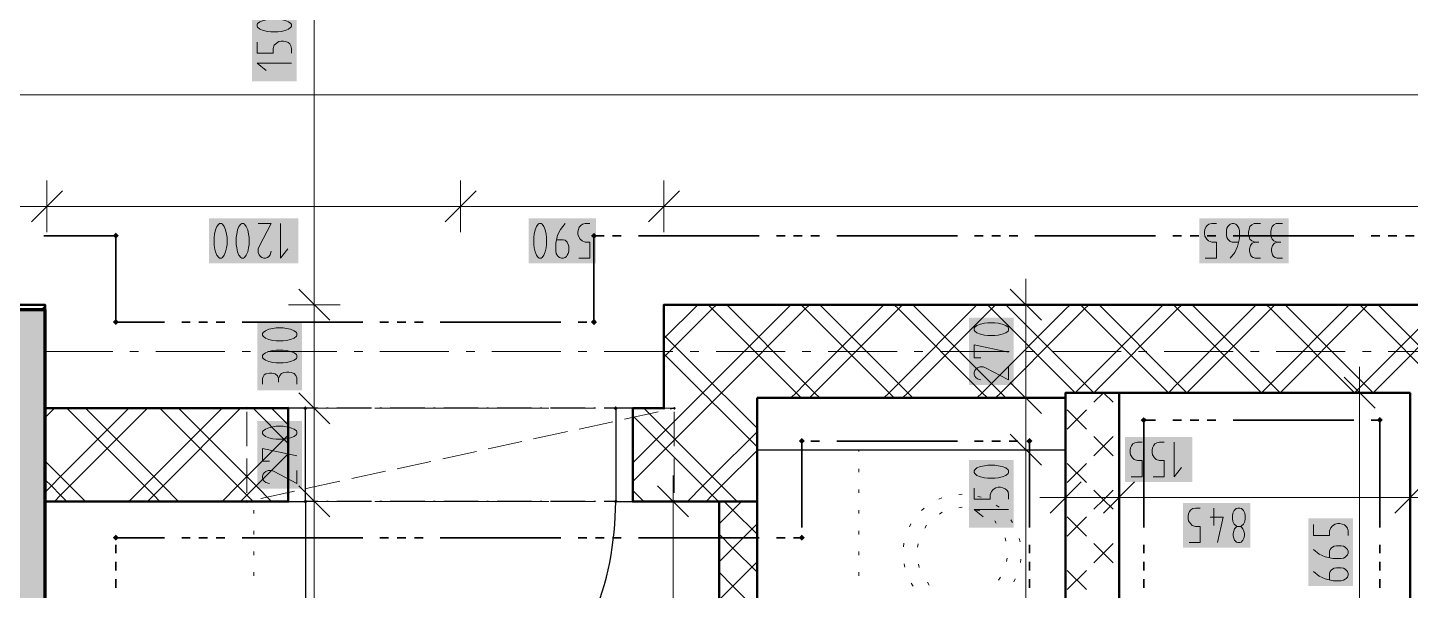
# Model space of a CAD drawing. Header units: millimetres. Extents: x 0 to 594, y 0 to 420.
# Drawn here: x 415.94 to 457.05, y 219.84 to 236.55 of the extents above; entities that cross this region are included whole.
import ezdxf

# ---------------------------------------------------------------- set-up
doc = ezdxf.new("R2010")
doc.units = ezdxf.units.MM
doc.header["$LTSCALE"] = 8
for name, color, linetype in [('PDF_Dvere', 7, 'Continuous'), ('PDF_Instalacni prizdivka do 1m', 7, 'Continuous'), ('PDF_Koty delkove', 7, 'Continuous'), ('PDF_Nabytek', 7, 'Continuous'), ('PDF_Osy hlavni', 7, 'Continuous'), ('PDF_Pozarni useky', 7, 'Continuous'), ('PDF_Preklady', 7, 'Continuous'), ('PDF_Pricky CP', 7, 'Continuous'), ('PDF_Pricky zdene', 7, 'Continuous'), ('PDF_Sanita', 7, 'Continuous'), ('PDF_Steny akusticke', 7, 'Continuous'), ('PDF_Steny obvodove nosne', 7, 'Continuous')]:
    doc.layers.add(name, color=color, linetype=linetype)

msp = doc.modelspace()

# ---------------------------------------------------------------- linework, layer by layer
at = {"layer": 'PDF_Dvere', "lineweight": 25}
for points in [[(424.2, 225.25), (423.688, 225.25), (423.688, 222.482), (424.2, 222.482)], [(433.938, 225.25), (433.425, 225.25), (433.425, 222.482), (433.938, 222.482)]]:
    msp.add_lwpolyline(points, close=True, dxfattribs=at)
for points in [[(424.571, 225.25), (424.2, 225.25)], [(424.878, 225.25), (424.827, 225.25)], [(426.16, 225.25), (425.135, 225.25)], [(426.467, 225.25), (426.416, 225.25)], [(427.748, 225.25), (426.723, 225.25)], [(428.056, 225.25), (428.005, 225.25)], [(429.337, 225.25), (428.312, 225.25)], [(429.645, 225.25), (429.593, 225.25)], [(430.926, 225.25), (429.901, 225.25)], [(431.233, 225.25), (431.182, 225.25)], [(432.515, 225.25), (431.49, 225.25)], [(432.822, 225.25), (432.771, 225.25)], [(433.425, 225.25), (433.078, 225.25)], [(424.878, 222.482), (424.827, 222.482)], [(426.16, 222.482), (425.135, 222.482)], [(426.467, 222.482), (426.416, 222.482)], [(427.748, 222.482), (426.723, 222.482)], [(428.056, 222.482), (428.005, 222.482)], [(429.337, 222.482), (428.312, 222.482)], [(429.645, 222.482), (429.593, 222.482)], [(430.926, 222.482), (429.901, 222.482)], [(431.233, 222.482), (431.182, 222.482)], [(432.515, 222.482), (431.49, 222.482)], [(432.822, 222.482), (432.771, 222.482)]]:
    msp.add_lwpolyline(points, dxfattribs=at)
msp.add_lwpolyline([(424.571, 222.482), (424.2, 222.482), (424.2, 213.257, 0.414214), (433.425, 222.482), (433.078, 222.482)], format="xyb", dxfattribs=at)
at = {"layer": 'PDF_Dvere', "lineweight": 25, "transparency": 33554559}
for points in [[(424.265, 225.25), (424.2, 225.186), (424.2, 225.314), (424.136, 225.25)], [(433.489, 225.25), (433.425, 225.186), (433.425, 225.314), (433.361, 225.25)], [(424.264, 222.482), (424.2, 222.418), (424.2, 222.546), (424.136, 222.482)], [(433.489, 222.482), (433.425, 222.418), (433.425, 222.546), (433.361, 222.482)]]:
    msp.add_solid(points, dxfattribs=at)
at = {"layer": 'PDF_Instalacni prizdivka do 1m', "lineweight": 25}
msp.add_lwpolyline([(446.801, 225.557), (437.628, 225.557), (437.628, 224.02), (446.801, 224.02)], close=True, dxfattribs=at)
at = {"layer": 'PDF_Koty delkove', "lineweight": 18}
for points in [[(424.462, 141.969), (424.462, 175.401), (424.462, 195.307), (424.462, 197.114), (424.462, 198.6), (424.462, 222.482), (424.462, 225.25), (424.462, 228.325), (424.462, 243.7), (424.462, 246.775), (424.462, 249.542), (424.462, 273.425), (424.462, 274.911), (424.462, 330.055)], [(422.762, 236.126), (422.762, 235.797), (423.24, 235.797), (423.24, 235.934), (423.275, 236.03), (423.326, 236.085), (423.411, 236.139), (423.479, 236.153), (423.548, 236.153), (423.616, 236.139)], [(423.616, 236.139), (423.684, 236.112), (423.735, 236.071), (423.77, 236.017), (423.787, 235.934), (423.787, 235.797)], [(423.787, 235.496), (422.762, 235.496), (423.035, 235.277)], [(510.402, 234.562), (490.697, 234.562), (470.838, 234.562), (469.351, 234.562), (157.447, 234.562)], [(416.513, 232.015), (416.513, 231.246), (416.513, 230.477)], [(428.813, 232.015), (428.813, 231.246), (428.813, 230.477)], [(434.86, 232.015), (434.86, 231.246), (434.86, 230.477)], [(416.974, 231.707), (416.052, 230.785)], [(429.274, 231.707), (428.352, 230.785)], [(435.322, 231.707), (434.399, 230.785)], [(544.944, 231.246), (533.362, 231.246), (510.402, 231.246), (501.792, 231.246), (492.153, 231.246), (492.136, 231.246), (487.237, 231.246), (481.087, 231.246), (470.838, 231.246), (469.351, 231.246), (434.86, 231.246), (428.813, 231.246), (416.513, 231.246), (405.084, 231.246), (397.192, 231.246), (389.71, 231.246), (312.015, 231.246), (304.533, 231.246), (293.412, 231.246), (290.798, 231.246), (281.778, 231.246)], [(421.499, 230.016), (421.527, 229.896), (421.568, 229.794), (421.622, 229.725), (421.65, 229.709), (421.704, 229.709), (421.732, 229.725), (421.786, 229.794), (421.827, 229.896), (421.855, 230.016), (421.869, 230.118), (421.869, 230.323), (421.855, 230.425), (421.827, 230.545), (421.786, 230.648), (421.732, 230.716), (421.704, 230.734), (421.65, 230.734), (421.622, 230.716), (421.568, 230.648), (421.527, 230.545), (421.499, 230.425), (421.486, 230.323)], [(422.8, 230.734), (423.183, 230.734), (422.827, 230.05), (422.8, 229.981), (422.8, 229.879), (422.827, 229.811), (422.868, 229.76), (422.909, 229.725), (422.964, 229.709), (423.018, 229.709), (423.073, 229.725), (423.114, 229.76), (423.155, 229.811), (423.183, 229.913)], [(423.457, 230.734), (423.457, 229.709), (423.675, 229.981)], [(431.329, 230.545), (431.288, 230.648), (431.234, 230.716), (431.206, 230.734), (431.152, 230.734), (431.124, 230.716), (431.07, 230.648), (431.029, 230.545), (431.002, 230.425), (430.988, 230.323)], [(431.918, 230.734), (431.781, 230.563), (431.699, 230.391), (431.645, 230.153), (431.645, 229.913), (431.659, 229.845), (431.686, 229.794), (431.713, 229.76), (431.754, 229.725), (431.809, 229.709), (431.863, 229.709), (431.918, 229.725), (431.959, 229.76), (431.986, 229.794), (432.014, 229.845), (432.028, 229.913), (432.028, 230.05), (432.014, 230.118), (431.986, 230.186), (431.918, 230.238), (431.863, 230.255), (431.672, 230.255)], [(432.329, 229.709), (432.657, 229.709), (432.657, 230.186), (432.52, 230.186), (432.425, 230.221), (432.37, 230.272), (432.316, 230.358), (432.302, 230.425), (432.302, 230.494), (432.316, 230.563), (432.343, 230.63), (432.384, 230.681), (432.438, 230.716), (432.52, 230.734), (432.657, 230.734)], [(450.955, 229.709), (451.284, 229.709), (451.284, 230.186), (451.147, 230.186), (451.052, 230.221), (450.996, 230.272), (450.942, 230.358), (450.928, 230.425), (450.928, 230.494), (450.942, 230.563), (450.969, 230.63), (451.01, 230.681), (451.065, 230.716), (451.147, 230.734), (451.284, 230.734)], [(451.941, 230.186), (451.75, 230.186), (451.695, 230.204), (451.654, 230.238), (451.626, 230.272), (451.599, 230.323), (451.585, 230.391), (451.585, 230.528), (451.599, 230.596), (451.626, 230.648), (451.654, 230.681), (451.695, 230.716), (451.75, 230.734), (451.804, 230.734), (451.859, 230.716), (451.9, 230.681), (451.927, 230.648), (451.955, 230.596), (451.969, 230.528), (451.969, 230.289), (451.914, 230.05), (451.832, 229.879), (451.695, 229.709)], [(452.598, 230.734), (452.407, 230.734), (452.339, 230.699), (452.283, 230.648), (452.256, 230.563), (452.242, 230.494), (452.242, 230.425), (452.256, 230.34), (452.283, 230.272), (452.339, 230.221), (452.434, 230.186)], [(453.255, 230.734), (453.064, 230.734), (452.996, 230.699), (452.941, 230.648), (452.913, 230.563), (452.899, 230.494), (452.899, 230.425), (452.913, 230.34), (452.941, 230.272), (452.996, 230.221), (453.091, 230.186)], [(421.486, 230.323), (421.486, 230.118), (421.499, 230.016)], [(430.988, 230.323), (430.988, 230.118), (431.002, 230.016), (431.029, 229.896), (431.07, 229.794), (431.124, 229.725), (431.152, 229.709), (431.206, 229.709), (431.234, 229.725), (431.288, 229.794), (431.329, 229.896), (431.357, 230.016), (431.371, 230.118), (431.371, 230.323), (431.357, 230.425), (431.329, 230.545)], [(452.598, 229.709), (452.434, 229.709), (452.379, 229.725), (452.325, 229.76), (452.297, 229.811), (452.27, 229.913), (452.27, 229.981), (452.297, 230.084), (452.352, 230.153), (452.434, 230.186), (452.543, 230.186)], [(453.255, 229.709), (453.091, 229.709), (453.036, 229.725), (452.982, 229.76), (452.954, 229.811), (452.927, 229.913), (452.927, 229.981), (452.954, 230.084), (453.009, 230.153), (453.091, 230.186), (453.2, 230.186)], [(445.619, 228.325), (445.619, 229.094)], [(424.923, 227.864), (424.001, 228.786)], [(446.081, 227.864), (445.158, 228.786)], [(425.231, 228.325), (424.462, 228.325), (423.693, 228.325)], [(446.388, 228.325), (445.619, 228.325), (444.851, 228.325)], [(445.619, 141.969), (445.619, 189.939), (445.619, 191.425), (445.619, 198.6), (445.619, 224.02), (445.619, 225.557), (445.619, 228.325)], [(423.538, 226.979), (423.333, 226.979), (423.232, 226.965), (423.112, 226.938), (423.009, 226.897), (422.941, 226.843), (422.924, 226.815), (422.924, 226.761), (422.941, 226.733), (423.009, 226.679)], [(423.009, 226.679), (423.112, 226.638), (423.232, 226.61), (423.333, 226.596), (423.538, 226.596), (423.641, 226.61), (423.761, 226.638), (423.863, 226.679), (423.932, 226.733), (423.949, 226.761), (423.949, 226.815), (423.932, 226.843), (423.863, 226.897), (423.761, 226.938), (423.641, 226.965), (423.538, 226.979)], [(444.286, 226.75), (444.082, 226.75), (444.082, 227.133), (445.107, 226.915)], [(422.924, 225.967), (422.924, 226.131), (422.941, 226.186), (422.976, 226.24), (423.027, 226.268), (423.128, 226.295), (423.197, 226.295), (423.299, 226.268), (423.368, 226.213), (423.402, 226.131), (423.402, 226.022)], [(423.949, 225.967), (423.949, 226.158), (423.914, 226.226), (423.863, 226.281), (423.778, 226.308), (423.709, 226.322), (423.641, 226.322), (423.556, 226.308), (423.488, 226.281), (423.437, 226.226), (423.402, 226.131)], [(445.107, 226.476), (445.107, 226.092), (444.423, 226.449), (444.355, 226.476), (444.252, 226.476), (444.184, 226.449), (444.133, 226.408), (444.098, 226.367), (444.082, 226.312), (444.082, 226.258), (444.098, 226.203), (444.133, 226.161), (444.184, 226.12), (444.286, 226.092)], [(456.006, 225.25), (455.083, 226.172)], [(455.544, 225.711), (455.544, 226.48)], [(424.923, 224.789), (424.001, 225.711)], [(446.081, 225.096), (445.158, 226.019)], [(456.313, 225.711), (455.544, 225.711), (454.776, 225.711)], [(455.544, 218.895), (455.544, 225.711)], [(446.388, 225.557), (445.619, 225.557), (444.851, 225.557)], [(425.231, 225.25), (424.462, 225.25), (423.693, 225.25)], [(423.112, 224.674), (423.009, 224.633), (422.941, 224.579), (422.924, 224.551), (422.924, 224.497), (422.941, 224.469), (423.009, 224.414), (423.112, 224.373), (423.232, 224.346), (423.333, 224.332), (423.538, 224.332), (423.641, 224.346), (423.761, 224.373), (423.863, 224.414), (423.932, 224.469), (423.949, 224.497), (423.949, 224.551), (423.932, 224.579), (423.863, 224.633), (423.761, 224.674), (423.641, 224.701), (423.538, 224.715)], [(423.538, 224.715), (423.333, 224.715), (423.232, 224.701), (423.112, 224.674)], [(446.081, 223.559), (445.158, 224.481)], [(423.128, 223.675), (422.924, 223.675), (422.924, 224.058), (423.949, 223.84)], [(448.746, 223.217), (449.074, 223.217), (449.074, 223.695), (448.937, 223.695), (448.842, 223.73), (448.787, 223.781), (448.733, 223.866), (448.719, 223.934), (448.719, 224.002), (448.733, 224.071), (448.76, 224.139), (448.801, 224.19), (448.855, 224.225), (448.937, 224.242), (449.074, 224.242)], [(449.403, 223.217), (449.731, 223.217), (449.731, 223.695), (449.594, 223.695), (449.499, 223.73), (449.444, 223.781), (449.39, 223.866), (449.376, 223.934), (449.376, 224.002), (449.39, 224.071), (449.417, 224.139), (449.458, 224.19), (449.512, 224.225)], [(449.512, 224.225), (449.594, 224.242), (449.731, 224.242)], [(450.033, 224.242), (450.033, 223.217), (450.251, 223.49)], [(446.388, 224.02), (445.619, 224.02), (444.851, 224.02)], [(423.949, 223.401), (423.949, 223.017), (423.266, 223.374), (423.197, 223.401), (423.094, 223.401), (423.027, 223.374), (422.976, 223.333), (422.941, 223.292), (422.924, 223.237), (422.924, 223.183), (422.941, 223.128), (422.976, 223.086), (423.027, 223.045), (423.128, 223.017)], [(435.13, 222.482), (435.13, 223.251)], [(446.801, 223.368), (446.801, 222.599), (446.801, 221.831)], [(448.39, 223.368), (448.39, 222.599), (448.39, 221.831)], [(424.923, 222.021), (424.001, 222.944)], [(435.591, 222.021), (434.669, 222.944)], [(444.082, 222.875), (444.082, 222.546), (444.56, 222.546), (444.56, 222.683), (444.594, 222.779), (444.646, 222.834), (444.731, 222.888), (444.798, 222.902), (444.867, 222.902), (444.936, 222.888), (445.003, 222.861), (445.055, 222.82), (445.089, 222.766), (445.107, 222.683), (445.107, 222.546)], [(447.263, 223.061), (446.34, 222.138)], [(448.851, 223.061), (447.929, 222.138)], [(457.513, 223.061), (456.59, 222.138)], [(425.231, 222.482), (424.462, 222.482), (423.693, 222.482)], [(435.899, 222.482), (435.13, 222.482), (434.361, 222.482)], [(435.13, 198.6), (435.13, 203.725), (435.13, 222.482)], [(446.801, 222.599), (446.033, 222.599)], [(478.986, 222.599), (477.807, 222.599), (474.721, 222.599), (468.583, 222.599), (468.081, 222.599), (466.994, 222.599), (459.511, 222.599), (457.051, 222.599), (456.616, 222.599), (448.39, 222.599), (446.801, 222.599)], [(445.107, 222.245), (444.082, 222.245), (444.355, 222.026)], [(450.473, 221.261), (450.802, 221.261), (450.802, 221.739), (450.665, 221.739), (450.569, 221.773), (450.514, 221.825), (450.46, 221.91), (450.446, 221.977), (450.446, 222.046), (450.46, 222.115), (450.487, 222.182), (450.528, 222.234), (450.582, 222.269), (450.665, 222.286), (450.802, 222.286)], [(451.103, 222.012), (451.487, 222.012), (451.322, 221.261)], [(451.212, 222.286), (451.212, 221.773)], [(452.007, 221.739), (452.034, 221.721), (452.075, 221.67), (452.102, 221.602), (452.116, 221.534), (452.116, 221.465), (452.102, 221.397), (452.075, 221.329), (452.02, 221.277), (451.979, 221.261), (451.924, 221.261), (451.883, 221.277), (451.828, 221.329), (451.801, 221.397), (451.787, 221.465), (451.787, 221.534), (451.801, 221.602), (451.828, 221.67), (451.869, 221.721), (451.896, 221.739)], [(454.173, 221.799), (454.173, 221.47), (454.65, 221.47), (454.65, 221.607), (454.685, 221.702), (454.736, 221.757), (454.821, 221.812), (454.889, 221.826), (454.958, 221.826), (455.026, 221.812), (455.094, 221.785), (455.145, 221.743), (455.18, 221.689), (455.198, 221.607), (455.198, 221.47)], [(454.65, 220.813), (454.65, 221.004), (454.668, 221.059), (454.701, 221.1), (454.736, 221.128), (454.787, 221.155), (454.855, 221.169), (454.992, 221.169), (455.06, 221.155), (455.111, 221.128), (455.145, 221.1), (455.18, 221.059), (455.198, 221.004), (455.198, 220.95), (455.18, 220.895), (455.145, 220.854), (455.111, 220.827), (455.06, 220.799), (454.992, 220.785), (454.753, 220.785), (454.514, 220.84), (454.343, 220.922), (454.173, 221.059)], [(455.111, 220.47), (455.145, 220.443), (455.18, 220.402), (455.198, 220.347), (455.198, 220.293), (455.18, 220.238), (455.145, 220.197), (455.111, 220.17), (455.06, 220.142), (454.992, 220.128), (454.753, 220.128), (454.514, 220.183), (454.343, 220.265), (454.173, 220.402)], [(454.65, 220.156), (454.65, 220.347), (454.668, 220.402), (454.701, 220.443), (454.736, 220.47), (454.787, 220.498), (454.855, 220.512), (454.992, 220.512), (455.06, 220.498), (455.111, 220.47)]]:
    msp.add_lwpolyline(points, dxfattribs=at)
for points in [[(423.376, 236.81), (423.171, 236.81), (423.07, 236.796), (422.95, 236.769), (422.847, 236.728), (422.779, 236.674), (422.762, 236.646), (422.762, 236.591), (422.779, 236.564), (422.847, 236.509), (422.95, 236.468), (423.07, 236.44), (423.171, 236.426), (423.376, 236.426), (423.479, 236.44), (423.599, 236.468), (423.701, 236.509), (423.77, 236.564), (423.787, 236.591), (423.787, 236.646), (423.77, 236.674), (423.701, 236.728), (423.599, 236.769), (423.479, 236.796)], [(422.143, 230.323), (422.143, 230.118), (422.157, 230.016), (422.184, 229.896), (422.225, 229.794), (422.279, 229.725), (422.307, 229.709), (422.361, 229.709), (422.389, 229.725), (422.443, 229.794), (422.484, 229.896), (422.512, 230.016), (422.526, 230.118), (422.526, 230.323), (422.512, 230.425), (422.484, 230.545), (422.443, 230.648), (422.389, 230.716), (422.361, 230.734), (422.307, 230.734), (422.279, 230.716), (422.225, 230.648), (422.184, 230.545), (422.157, 230.425)], [(444.696, 227.79), (444.491, 227.79), (444.389, 227.776), (444.269, 227.749), (444.167, 227.708), (444.098, 227.654), (444.082, 227.626), (444.082, 227.572), (444.098, 227.544), (444.167, 227.49), (444.269, 227.448), (444.389, 227.421), (444.491, 227.407), (444.696, 227.407), (444.798, 227.421), (444.918, 227.448), (445.021, 227.49), (445.089, 227.544), (445.107, 227.572), (445.107, 227.626), (445.089, 227.654), (445.021, 227.708), (444.918, 227.749), (444.798, 227.776)], [(423.538, 227.636), (423.333, 227.636), (423.232, 227.622), (423.112, 227.595), (423.009, 227.554), (422.941, 227.5), (422.924, 227.472), (422.924, 227.418), (422.941, 227.39), (423.009, 227.336), (423.112, 227.295), (423.232, 227.267), (423.333, 227.253), (423.538, 227.253), (423.641, 227.267), (423.761, 227.295), (423.863, 227.336), (423.932, 227.39), (423.949, 227.418), (423.949, 227.472), (423.932, 227.5), (423.863, 227.554), (423.761, 227.595), (423.641, 227.622)], [(444.696, 223.559), (444.491, 223.559), (444.389, 223.545), (444.269, 223.518), (444.167, 223.477), (444.098, 223.423), (444.082, 223.395), (444.082, 223.34), (444.098, 223.313), (444.167, 223.258), (444.269, 223.217), (444.389, 223.189), (444.491, 223.175), (444.696, 223.175), (444.798, 223.189), (444.918, 223.217), (445.021, 223.258), (445.089, 223.313), (445.107, 223.34), (445.107, 223.395), (445.089, 223.423), (445.021, 223.477), (444.918, 223.518), (444.798, 223.545)], [(451.76, 222.046), (451.76, 221.977), (451.774, 221.892), (451.814, 221.807), (451.869, 221.756), (451.896, 221.739), (452.007, 221.739), (452.034, 221.756), (452.089, 221.807), (452.13, 221.892), (452.144, 221.977), (452.144, 222.046), (452.13, 222.131), (452.089, 222.217), (452.034, 222.269), (451.979, 222.286), (451.924, 222.286), (451.869, 222.269), (451.814, 222.217), (451.774, 222.131)]]:
    msp.add_lwpolyline(points, close=True, dxfattribs=at)
at = {"layer": 'PDF_Koty delkove', "color": 7, "lineweight": 18, "true_color": 0xffffff, "transparency": 33554559}
for points in [[(423.941, 234.959), (423.941, 237.62), (422.609, 234.959), (422.609, 237.62)], [(423.994, 230.887), (421.332, 230.887), (423.994, 229.555), (421.332, 229.555)], [(432.839, 230.887), (430.834, 230.887), (432.839, 229.555), (430.834, 229.555)], [(453.437, 230.887), (450.775, 230.887), (453.437, 229.555), (450.775, 229.555)], [(424.103, 225.785), (424.103, 227.79), (422.771, 225.785), (422.771, 227.79)], [(445.261, 225.939), (445.261, 227.944), (443.928, 225.939), (443.928, 227.944)], [(424.103, 222.864), (424.103, 224.869), (422.771, 222.864), (422.771, 224.869)], [(450.57, 224.396), (448.565, 224.396), (450.57, 223.064), (448.565, 223.064)], [(445.261, 221.708), (445.261, 223.712), (443.928, 221.708), (443.928, 223.712)], [(452.297, 222.44), (450.293, 222.44), (452.297, 221.107), (450.293, 221.107)], [(455.351, 219.974), (455.351, 221.979), (454.019, 219.974), (454.019, 221.979)]]:
    msp.add_solid(points, dxfattribs=at)
at = {"layer": 'PDF_Nabytek', "lineweight": 13}
for points in [[(422.663, 222.482), (422.663, 222.482)], [(422.663, 222.121), (422.663, 222.224)], [(422.663, 221.506), (422.663, 221.609)], [(422.663, 220.891), (422.663, 220.994)], [(422.663, 220.276), (422.663, 220.379)]]:
    msp.add_lwpolyline(points, dxfattribs=at)
at = {"layer": 'PDF_Osy hlavni', "lineweight": 18}
for points in [[(418.471, 226.941), (416.421, 226.941)], [(419.24, 226.941), (418.984, 226.941)], [(421.803, 226.941), (419.753, 226.941)], [(422.571, 226.941), (422.315, 226.941)], [(425.134, 226.941), (423.084, 226.941)], [(425.903, 226.941), (425.646, 226.941)], [(428.465, 226.941), (426.415, 226.941)], [(429.234, 226.941), (428.978, 226.941)], [(431.796, 226.941), (429.746, 226.941)], [(432.565, 226.941), (432.309, 226.941)], [(435.128, 226.941), (433.078, 226.941)], [(435.896, 226.941), (435.64, 226.941)], [(438.459, 226.941), (436.409, 226.941)], [(439.227, 226.941), (438.971, 226.941)], [(441.79, 226.941), (439.74, 226.941)], [(442.559, 226.941), (442.302, 226.941)], [(445.121, 226.941), (443.071, 226.941)], [(445.89, 226.941), (445.634, 226.941)], [(448.452, 226.941), (446.402, 226.941)], [(449.221, 226.941), (448.965, 226.941)], [(451.784, 226.941), (449.734, 226.941)], [(452.552, 226.941), (452.296, 226.941)], [(455.115, 226.941), (453.065, 226.941)], [(455.884, 226.941), (455.627, 226.941)], [(458.446, 226.941), (456.396, 226.941)]]:
    msp.add_lwpolyline(points, dxfattribs=at)
at = {"layer": 'PDF_Pozarni useky', "lineweight": 35}
for points in [[(418.563, 230.375), (416.421, 230.375)], [(418.563, 227.812), (418.563, 230.375)], [(432.78, 227.812), (432.78, 230.375)], [(433.078, 230.375), (432.821, 230.375)], [(433.59, 230.375), (433.334, 230.375)], [(437.69, 230.375), (434.103, 230.375)], [(438.459, 230.375), (438.202, 230.375)], [(438.971, 230.375), (438.715, 230.375)], [(439.484, 230.375), (439.227, 230.375)], [(443.584, 230.375), (439.996, 230.375)], [(444.352, 230.375), (444.096, 230.375)], [(444.865, 230.375), (444.609, 230.375)], [(445.377, 230.375), (445.121, 230.375)], [(449.477, 230.375), (445.89, 230.375)], [(450.246, 230.375), (449.99, 230.375)], [(450.759, 230.375), (450.502, 230.375)], [(451.271, 230.375), (451.015, 230.375)], [(455.371, 230.375), (451.784, 230.375)], [(456.14, 230.375), (455.884, 230.375)], [(456.652, 230.375), (456.396, 230.375)], [(457.165, 230.375), (456.909, 230.375)], [(420.009, 227.812), (418.563, 227.812)], [(420.778, 227.812), (420.521, 227.812)], [(421.29, 227.812), (421.034, 227.812)], [(421.803, 227.812), (421.546, 227.812)], [(425.903, 227.812), (422.315, 227.812)], [(426.671, 227.812), (426.415, 227.812)], [(427.184, 227.812), (426.928, 227.812)], [(427.696, 227.812), (427.44, 227.812)], [(431.796, 227.812), (428.209, 227.812)], [(432.565, 227.812), (432.309, 227.812)], [(449.123, 221.711), (449.123, 224.901), (449.477, 224.901)], [(450.246, 224.901), (449.99, 224.901)], [(450.759, 224.901), (450.502, 224.901)], [(451.271, 224.901), (451.015, 224.901)], [(455.371, 224.901), (451.784, 224.901)], [(456.14, 224.901), (455.884, 224.901)], [(456.141, 221.711), (456.141, 224.901)], [(438.971, 224.276), (438.96, 224.276)], [(438.96, 221.711), (438.96, 224.276)], [(439.484, 224.276), (439.227, 224.276)], [(443.584, 224.276), (439.996, 224.276)], [(444.352, 224.276), (444.096, 224.276)], [(444.865, 224.276), (444.609, 224.276)], [(445.377, 224.276), (445.121, 224.276)], [(445.725, 221.711), (445.725, 224.276)], [(420.009, 221.406), (418.563, 221.406)], [(418.563, 220.943), (418.563, 221.199)], [(420.778, 221.406), (420.521, 221.406)], [(421.29, 221.406), (421.034, 221.406)], [(421.803, 221.406), (421.546, 221.406)], [(425.903, 221.406), (422.315, 221.406)], [(426.671, 221.406), (426.415, 221.406)], [(427.184, 221.406), (426.928, 221.406)], [(427.696, 221.406), (427.44, 221.406)], [(431.796, 221.406), (428.209, 221.406)], [(432.565, 221.406), (432.309, 221.406)], [(433.078, 221.406), (432.821, 221.406)], [(433.59, 221.406), (433.334, 221.406)], [(437.69, 221.406), (434.103, 221.406)], [(438.459, 221.406), (438.202, 221.406)], [(438.96, 221.406), (438.715, 221.406)], [(445.725, 220.943), (445.725, 221.199)], [(449.123, 220.943), (449.123, 221.199)], [(456.141, 220.943), (456.141, 221.199)], [(418.563, 220.43), (418.563, 220.686)], [(445.725, 220.43), (445.725, 220.686)], [(449.123, 220.43), (449.123, 220.686)], [(456.141, 220.43), (456.141, 220.686)], [(418.563, 219.918), (418.563, 220.174)], [(445.725, 219.918), (445.725, 220.174)], [(449.123, 219.918), (449.123, 220.174)], [(456.141, 219.918), (456.141, 220.174)]]:
    msp.add_lwpolyline(points, dxfattribs=at)
at = {"layer": 'PDF_Pozarni useky', "lineweight": 35, "transparency": 33554559}
for points in [[(418.563, 230.285), (418.473, 230.375), (418.653, 230.375), (418.563, 230.465)], [(418.653, 230.375), (418.563, 230.285), (418.563, 230.465), (418.473, 230.375)], [(432.869, 230.375), (432.78, 230.285), (432.78, 230.465), (432.69, 230.375)], [(432.78, 230.285), (432.69, 230.375), (432.869, 230.375), (432.78, 230.465)], [(418.563, 227.723), (418.473, 227.812), (418.653, 227.812), (418.563, 227.902)], [(418.653, 227.812), (418.563, 227.723), (418.563, 227.902), (418.473, 227.812)], [(432.869, 227.812), (432.78, 227.723), (432.78, 227.902), (432.69, 227.812)], [(432.78, 227.723), (432.69, 227.812), (432.869, 227.812), (432.78, 227.902)], [(449.123, 224.811), (449.033, 224.901), (449.213, 224.901), (449.123, 224.99)], [(449.213, 224.901), (449.123, 224.811), (449.123, 224.99), (449.033, 224.901)], [(456.141, 224.811), (456.052, 224.901), (456.231, 224.901), (456.141, 224.99)], [(456.231, 224.901), (456.141, 224.811), (456.141, 224.99), (456.052, 224.901)], [(439.05, 224.276), (438.96, 224.186), (438.96, 224.366), (438.871, 224.276)], [(438.96, 224.186), (438.871, 224.276), (439.05, 224.276), (438.96, 224.366)], [(445.725, 224.186), (445.636, 224.276), (445.815, 224.276), (445.725, 224.366)], [(445.815, 224.276), (445.725, 224.186), (445.725, 224.366), (445.636, 224.276)], [(418.563, 221.317), (418.473, 221.406), (418.653, 221.406), (418.563, 221.496)], [(418.653, 221.406), (418.563, 221.317), (418.563, 221.496), (418.473, 221.406)], [(438.96, 221.317), (438.871, 221.406), (439.05, 221.406), (438.96, 221.496)], [(439.05, 221.406), (438.96, 221.317), (438.96, 221.496), (438.871, 221.406)]]:
    msp.add_solid(points, dxfattribs=at)
at = {"layer": 'PDF_Preklady', "lineweight": 18}
for points in [[(423.136, 225.25), (422.458, 225.25)], [(422.458, 224.121), (422.458, 225.146)], [(423.688, 225.25), (423.495, 225.25)], [(424.52, 225.25), (423.688, 225.25)], [(425.903, 225.25), (424.878, 225.25)], [(427.287, 225.25), (426.262, 225.25)], [(428.671, 225.25), (427.646, 225.25)], [(430.055, 225.25), (429.03, 225.25)], [(431.438, 225.25), (430.413, 225.25)], [(432.822, 225.25), (431.797, 225.25)], [(433.938, 225.25), (433.181, 225.25)], [(433.69, 224.928), (434.692, 225.146)], [(434.206, 225.25), (433.938, 225.25)], [(434.86, 225.25), (434.565, 225.25)], [(435.168, 225.25), (434.86, 225.25)], [(435.042, 225.223), (435.168, 225.25)], [(435.168, 224.121), (435.168, 225.146)], [(430.986, 224.339), (431.988, 224.558)], [(432.338, 224.634), (433.34, 224.852)], [(429.634, 224.045), (430.636, 224.263)], [(422.458, 222.737), (422.458, 223.762)], [(426.93, 223.456), (427.932, 223.674)], [(428.282, 223.751), (429.284, 223.969)], [(435.168, 222.737), (435.168, 223.762)], [(425.578, 223.162), (426.58, 223.38)], [(424.226, 222.867), (425.228, 223.086)], [(422.458, 222.482), (422.523, 222.497)], [(422.458, 222.482), (422.458, 222.482)], [(423.136, 222.482), (422.458, 222.482)], [(422.874, 222.573), (423.876, 222.791)], [(423.688, 222.482), (423.495, 222.482)], [(424.52, 222.482), (423.688, 222.482)], [(425.903, 222.482), (424.878, 222.482)], [(427.287, 222.482), (426.262, 222.482)], [(428.671, 222.482), (427.646, 222.482)], [(430.055, 222.482), (429.03, 222.482)], [(431.438, 222.482), (430.413, 222.482)], [(432.822, 222.482), (431.797, 222.482)], [(434.206, 222.482), (433.938, 222.482), (433.181, 222.482)], [(435.168, 222.482), (434.565, 222.482)], [(435.168, 222.482), (435.168, 222.482)]]:
    msp.add_lwpolyline(points, dxfattribs=at)
at = {"layer": 'PDF_Preklady', "lineweight": 18, "transparency": 33554559}
for points in [[(422.504, 225.25), (422.458, 225.204), (422.458, 225.296), (422.412, 225.25)], [(422.458, 225.204), (422.412, 225.25), (422.504, 225.25), (422.458, 225.296)], [(423.734, 225.25), (423.688, 225.204), (423.688, 225.296), (423.642, 225.25)], [(423.734, 225.25), (423.688, 225.204), (423.688, 225.296), (423.642, 225.25)], [(433.984, 225.25), (433.938, 225.204), (433.938, 225.296), (433.892, 225.25)], [(433.984, 225.25), (433.938, 225.204), (433.938, 225.296), (433.892, 225.25)], [(434.906, 225.25), (434.86, 225.204), (434.86, 225.296), (434.814, 225.25)], [(434.906, 225.25), (434.86, 225.204), (434.86, 225.296), (434.814, 225.25)], [(435.168, 225.204), (435.122, 225.25), (435.214, 225.25), (435.168, 225.296)], [(435.214, 225.25), (435.168, 225.204), (435.168, 225.296), (435.122, 225.25)], [(435.123, 225.24), (435.158, 225.295), (435.178, 225.205), (435.213, 225.26)], [(422.458, 222.436), (422.412, 222.482), (422.504, 222.482), (422.458, 222.529)], [(422.504, 222.482), (422.458, 222.436), (422.458, 222.529), (422.412, 222.482)], [(422.413, 222.473), (422.448, 222.528), (422.468, 222.437), (422.503, 222.492)], [(423.734, 222.482), (423.688, 222.436), (423.688, 222.529), (423.642, 222.482)], [(423.734, 222.482), (423.688, 222.436), (423.688, 222.529), (423.642, 222.482)], [(433.984, 222.482), (433.938, 222.436), (433.938, 222.528), (433.892, 222.482)], [(433.984, 222.482), (433.938, 222.436), (433.938, 222.528), (433.892, 222.482)], [(435.168, 222.436), (435.122, 222.482), (435.214, 222.482), (435.168, 222.529)], [(435.214, 222.482), (435.168, 222.436), (435.168, 222.528), (435.122, 222.482)]]:
    msp.add_solid(points, dxfattribs=at)
at = {"layer": 'PDF_Pricky CP', "lineweight": 50}
msp.add_lwpolyline([(448.39, 218.895), (448.39, 225.711), (446.801, 225.711), (446.801, 225.557), (446.801, 217.306), (448.39, 217.306)], dxfattribs=at)
at = {"layer": 'PDF_Pricky CP', "lineweight": 9}
for points in [[(448.213, 225.427), (447.929, 225.711), (447.645, 225.427)], [(447.929, 225.711), (447.929, 225.711)], [(447.929, 225.711), (447.929, 225.711)], [(447.419, 224.632), (446.85, 225.201)], [(447.419, 225.201), (446.85, 224.632)], [(448.213, 223.838), (447.929, 224.122), (447.645, 224.407)], [(447.645, 223.838), (447.929, 224.122), (448.213, 224.407)], [(447.419, 223.044), (446.85, 223.612)], [(447.419, 223.612), (446.85, 223.044)], [(448.213, 222.249), (447.929, 222.534), (447.645, 222.818)], [(447.645, 222.249), (447.929, 222.534), (448.213, 222.818)], [(447.419, 221.455), (446.85, 222.024)], [(447.419, 222.024), (446.85, 221.455)], [(448.213, 220.661), (447.929, 220.945), (447.645, 221.229)], [(447.645, 220.661), (447.929, 220.945), (448.213, 221.229)], [(447.419, 219.866), (446.85, 220.435)], [(447.419, 220.435), (446.85, 219.866)]]:
    msp.add_lwpolyline(points, dxfattribs=at)
at = {"layer": 'PDF_Pricky zdene', "lineweight": 9}
for points in [[(437.167, 222.482), (436.91, 222.226), (436.5, 221.816)], [(437.628, 221.509), (436.91, 222.226), (436.654, 222.482)], [(437.628, 221.816), (436.91, 221.099), (436.5, 220.689)], [(437.628, 220.381), (436.91, 221.099), (436.5, 221.509)], [(437.628, 219.254), (436.91, 219.971), (436.5, 220.381)], [(437.628, 220.689), (436.91, 219.971)], [(436.91, 219.971), (436.5, 219.561)]]:
    msp.add_lwpolyline(points, dxfattribs=at)
at = {"layer": 'PDF_Pricky zdene', "lineweight": 50}
msp.add_lwpolyline([(436.5, 207.825), (436.5, 222.482), (437.628, 222.482), (437.628, 207.825), (436.5, 207.825)], dxfattribs=at)
at = {"layer": 'PDF_Sanita', "lineweight": 13}
for points in [[(440.652, 224.02), (440.652, 224.02)], [(440.652, 223.966), (440.652, 224.02)], [(440.652, 224.02), (440.652, 224.02)], [(441.124, 224.02), (441.021, 224.02)], [(441.739, 224.02), (441.636, 224.02)], [(442.354, 224.02), (442.251, 224.02)], [(442.969, 224.02), (442.866, 224.02)], [(443.584, 224.02), (443.481, 224.02)], [(444.199, 224.02), (444.096, 224.02)], [(444.814, 224.02), (444.711, 224.02)], [(445.429, 224.02), (445.326, 224.02)], [(446.044, 224.02), (445.941, 224.02)], [(446.659, 224.02), (446.556, 224.02)], [(446.801, 224.02), (446.801, 224.02)], [(446.801, 223.966), (446.801, 224.02)], [(446.801, 224.02), (446.801, 224.02)], [(440.652, 223.351), (440.652, 223.454)], [(446.801, 223.351), (446.801, 223.454)], [(440.652, 222.736), (440.652, 222.839)], [(446.801, 222.736), (446.801, 222.839)], [(443.123, 222.595), (443.03, 222.552)], [(443.727, 222.702), (443.624, 222.693)], [(444.288, 222.607), (444.189, 222.633)], [(440.652, 222.121), (440.652, 222.224)], [(442.594, 222.288), (442.521, 222.215)], [(443.136, 222.162), (443.05, 222.105)], [(443.727, 222.312), (443.626, 222.292)], [(444.253, 222.206), (444.25, 222.208), (444.153, 222.227)], [(444.824, 222.313), (444.74, 222.372)], [(446.801, 222.121), (446.801, 222.224)], [(440.652, 221.506), (440.652, 221.609)], [(442.202, 221.817), (442.158, 221.724)], [(442.669, 221.775), (442.612, 221.69)], [(444.74, 221.84), (444.693, 221.911)], [(445.227, 221.853), (445.169, 221.937)], [(446.801, 221.506), (446.801, 221.609)], [(441.995, 221.24), (441.986, 221.138)], [(442.416, 221.227), (442.396, 221.127)], [(445.022, 221.304), (445.002, 221.404)], [(445.448, 221.283), (445.422, 221.382)], [(440.652, 220.891), (440.652, 220.994)], [(445.045, 220.701), (445.065, 220.801)], [(445.46, 220.671), (445.469, 220.773)], [(446.801, 220.891), (446.801, 220.994)], [(440.652, 220.276), (440.652, 220.379)], [(441.999, 220.628), (442.026, 220.529)], [(442.424, 220.624), (442.444, 220.524)], [(446.801, 220.276), (446.801, 220.379)], [(442.213, 220.054), (442.272, 219.971)], [(442.691, 220.082), (442.748, 219.997)], [(444.805, 220.147), (444.862, 220.232)], [(445.261, 220.093), (445.304, 220.186)]]:
    msp.add_lwpolyline(points, dxfattribs=at)
at = {"layer": 'PDF_Steny akusticke', "lineweight": 50}
for points in [[(407.852, 225.557), (414.361, 225.557), (414.412, 225.557), (414.412, 228.171), (416.462, 228.171), (416.462, 228.325), (407.852, 228.325)], [(446.801, 228.325), (434.86, 228.325), (434.86, 225.557)], [(468.583, 228.325), (446.801, 228.325)], [(437.628, 225.557), (446.801, 225.557), (446.801, 225.711)], [(446.801, 225.711), (448.39, 225.711), (457.051, 225.711)], [(457.051, 225.711), (457.051, 191.425), (457.051, 189.939)], [(434.86, 225.557), (434.86, 225.25), (433.938, 225.25)], [(433.938, 222.482), (435.168, 222.482), (436.5, 222.482), (437.628, 222.482), (437.628, 225.25), (437.628, 225.557)], [(423.688, 225.25), (422.458, 225.25), (416.513, 225.25), (416.462, 225.25), (416.462, 222.482), (416.513, 222.482), (422.458, 222.482), (423.688, 222.482)], [(423.688, 225.25), (423.688, 222.482)], [(433.938, 222.482), (433.938, 225.25)]]:
    msp.add_lwpolyline(points, dxfattribs=at)
at = {"layer": 'PDF_Steny akusticke', "lineweight": 9}
for points in [[(416.339, 228.171), (416.462, 228.294)], [(434.86, 227.32), (435.865, 228.325)], [(434.86, 226.767), (436.295, 228.202)], [(435.865, 225.557), (436.019, 225.711), (436.295, 225.988), (438.632, 228.325)], [(438.94, 225.557), (438.786, 225.711), (436.295, 228.202), (436.172, 228.325)], [(436.295, 228.202), (436.418, 228.325)], [(436.572, 225.711), (439.063, 228.202), (439.186, 228.325)], [(439.493, 225.557), (439.34, 225.711), (439.063, 225.988), (436.726, 228.325)], [(438.632, 225.557), (438.786, 225.711), (439.063, 225.988), (441.4, 228.325)], [(441.707, 225.557), (441.554, 225.711), (439.063, 228.202), (438.94, 228.325)], [(439.186, 225.557), (439.34, 225.711), (441.83, 228.202), (441.953, 228.325)], [(442.261, 225.557), (442.107, 225.711), (441.83, 225.988), (439.493, 228.325)], [(441.4, 225.557), (441.554, 225.711), (441.83, 225.988), (444.167, 228.325)], [(444.475, 225.557), (444.321, 225.711), (441.83, 228.202), (441.707, 228.325)], [(441.953, 225.557), (442.107, 225.711), (444.598, 228.202), (444.721, 228.325)], [(445.028, 225.557), (444.875, 225.711), (444.598, 225.988), (442.261, 228.325)], [(444.167, 225.557), (444.321, 225.711), (444.598, 225.988), (446.801, 228.192)], [(446.801, 225.998), (444.598, 228.202), (444.475, 228.325)], [(446.801, 226.552), (445.028, 228.325)], [(446.801, 227.638), (447.365, 228.202), (447.242, 228.325)], [(446.801, 228.192), (446.935, 228.325)], [(450.01, 228.325), (450.133, 228.202), (447.642, 225.711), (447.365, 225.988), (449.702, 228.325)], [(447.365, 228.202), (447.488, 228.325)], [(449.856, 225.711), (447.365, 228.202)], [(450.133, 225.988), (447.796, 228.325)], [(452.777, 228.325), (452.9, 228.202), (450.409, 225.711), (450.133, 225.988), (452.47, 228.325)], [(450.133, 228.202), (450.256, 228.325)], [(452.623, 225.711), (450.133, 228.202)], [(453.177, 225.711), (452.9, 225.988), (450.563, 228.325)], [(452.623, 225.711), (452.9, 225.988), (455.237, 228.325)], [(452.9, 228.202), (453.023, 228.325)], [(455.391, 225.711), (452.9, 228.202)], [(453.177, 225.711), (455.668, 228.202), (455.545, 228.325)], [(455.944, 225.711), (455.668, 225.988), (453.331, 228.325)], [(455.391, 225.711), (455.668, 225.988), (458.005, 228.325)], [(455.668, 228.202), (455.791, 228.325)], [(458.158, 225.711), (455.668, 228.202)], [(455.944, 225.711), (458.435, 228.202), (458.312, 228.325)], [(458.712, 225.711), (458.435, 225.988), (456.098, 228.325)], [(436.726, 225.557), (436.572, 225.711), (436.295, 225.988), (434.86, 227.423)], [(444.721, 225.557), (444.875, 225.711), (446.801, 227.638)], [(436.172, 225.557), (436.019, 225.711), (434.86, 226.869)], [(447.365, 225.988), (446.801, 226.552)], [(436.418, 225.557), (436.572, 225.711)], [(447.088, 225.711), (446.801, 225.998)], [(447.088, 225.711), (447.365, 225.988)], [(449.856, 225.711), (450.133, 225.988)], [(433.938, 223.63), (435.557, 225.25), (435.865, 225.557)], [(433.938, 223.077), (436.111, 225.25), (436.295, 225.434), (436.418, 225.557)], [(437.628, 224.102), (436.48, 225.25), (436.295, 225.434), (436.172, 225.557)], [(437.628, 224.655), (437.033, 225.25), (436.726, 225.557)], [(416.462, 224.973), (416.739, 225.25)], [(416.739, 222.482), (416.923, 222.667), (417.2, 222.944), (419.506, 225.25)], [(416.923, 223.22), (418.952, 225.25)], [(419.875, 222.482), (419.69, 222.667), (419.414, 222.944), (417.108, 225.25)], [(420.428, 222.482), (419.967, 222.944), (419.69, 223.22), (417.661, 225.25)], [(419.69, 223.22), (421.72, 225.25)], [(422.642, 222.482), (422.458, 222.667), (422.181, 222.944), (419.875, 225.25)], [(419.967, 222.944), (422.273, 225.25)], [(423.196, 222.482), (422.735, 222.944), (422.458, 223.22), (420.428, 225.25)], [(423.688, 224.204), (422.642, 225.25)], [(423.688, 224.758), (423.196, 225.25)], [(436.48, 222.482), (436.295, 222.667), (436.019, 222.944), (433.938, 225.024)], [(437.033, 222.482), (436.572, 222.944), (436.295, 223.22), (434.266, 225.25)], [(436.295, 223.22), (437.628, 224.553)], [(422.458, 223.22), (423.688, 224.45)], [(417.661, 222.482), (417.2, 222.944), (416.923, 223.22), (416.462, 223.682)], [(422.735, 222.944), (423.688, 223.897)], [(436.572, 222.944), (437.628, 223.999)], [(417.108, 222.482), (416.923, 222.667), (416.646, 222.944), (416.462, 223.128)], [(416.462, 222.759), (416.646, 222.944)], [(416.646, 222.944), (416.923, 223.22)], [(418.952, 222.482), (419.414, 222.944)], [(419.414, 222.944), (419.69, 223.22)], [(419.506, 222.482), (419.69, 222.667), (419.967, 222.944)], [(421.72, 222.482), (422.181, 222.944)], [(422.181, 222.944), (422.458, 223.22)], [(422.458, 222.667), (422.735, 222.944)], [(435.557, 222.482), (436.019, 222.944)], [(436.019, 222.944), (436.295, 223.22)], [(436.295, 222.667), (436.572, 222.944)], [(422.273, 222.482), (422.458, 222.667)], [(434.266, 222.482), (433.938, 222.81)], [(436.111, 222.482), (436.295, 222.667)]]:
    msp.add_lwpolyline(points, dxfattribs=at)
at = {"layer": 'PDF_Steny obvodove nosne', "lineweight": 70}
msp.add_lwpolyline([(416.462, 139.561), (416.462, 141.969), (416.462, 197.114), (416.462, 198.6), (416.462, 222.482), (416.462, 225.25), (416.462, 228.171), (414.412, 228.171), (414.412, 225.557), (414.412, 141.969), (414.412, 139.561)], close=True, dxfattribs=at)
at = {"layer": 'PDF_Steny obvodove nosne', "color": 9, "lineweight": 9, "true_color": 0xc0c0c0, "transparency": 33554559}
msp.add_solid([(416.462, 139.561), (416.462, 228.171), (414.412, 139.561), (414.412, 228.171)], dxfattribs=at)

doc.saveas('drawing.dxf')
